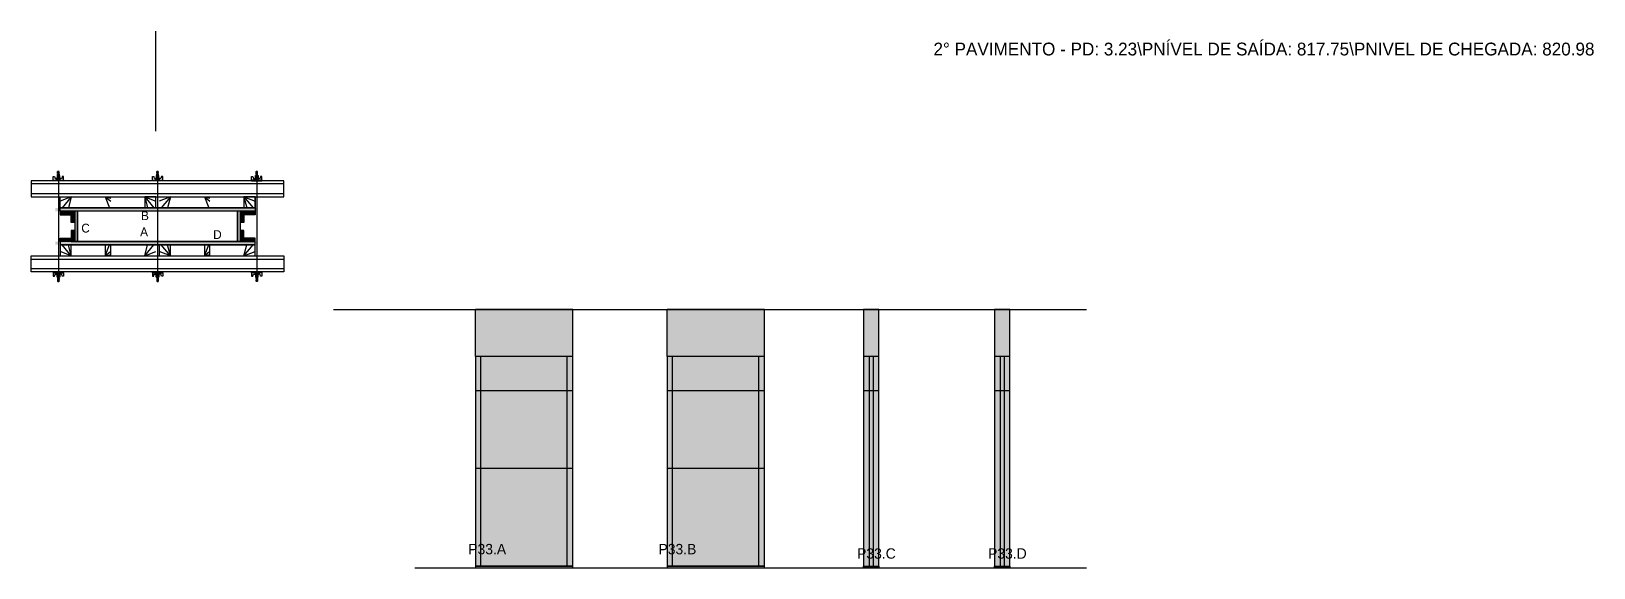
# Model space of a CAD drawing. Header units: metres. Extents: x 3482 to 5436, y 1644 to 2314.
import ezdxf

# ---------------------------------------------------------------- set-up
doc = ezdxf.new("R2010")
doc.units = ezdxf.units.M
for name, color, linetype in [('CHAPA', 7, 'Continuous'), ('COTA', 7, 'Continuous'), ('Hachura', 7, 'Continuous'), ('Madeira', 7, 'Continuous'), ('NOMENCLATURA', 7, 'Continuous'), ('Nível', 7, 'Continuous'), ('Painéis', 7, 'Continuous'), ('Perfil Metálico', 7, 'Continuous'), ('SARR_2.2x7', 7, 'Continuous'), ('SARRAFO', 7, 'Continuous'), ('Texto Seção', 7, 'Continuous'), ('TEXTO_GERAL', 7, 'Continuous')]:
    doc.layers.add(name, color=color, linetype=linetype)

msp = doc.modelspace()

# ---------------------------------------------------------------- hatches: boundary and pattern name
at = {"layer": 'COTA'}
h = msp.add_hatch(color=7, dxfattribs=at)
h.dxf.hatch_style = 1
h.paths.add_polyline_path([(4037.3, 1907.7), (4159.3, 1907.7), (4159.3, 1907.7), (4159.3, 1966.7), (4159.3, 1966.7), (4037.3, 1966.7), (4037.3, 1966.7), (4037.3, 1907.7)])
h = msp.add_hatch(color=7, dxfattribs=at)
h.dxf.hatch_style = 1
h.paths.add_polyline_path([(4277, 1907.7), (4399, 1907.7), (4399, 1907.7), (4399, 1966.7), (4399, 1966.7), (4277, 1966.7), (4277, 1966.7), (4277, 1907.7)])
h = msp.add_hatch(color=7, dxfattribs=at)
h.dxf.hatch_style = 1
h.paths.add_polyline_path([(4522.9, 1907.7), (4541.9, 1907.7), (4541.9, 1907.7), (4541.9, 1966.7), (4541.9, 1966.7), (4522.9, 1966.7), (4522.9, 1966.7), (4522.9, 1907.7)])
h = msp.add_hatch(color=7, dxfattribs=at)
h.dxf.hatch_style = 1
h.paths.add_polyline_path([(4686.7, 1907.7), (4705.7, 1907.7), (4705.7, 1907.7), (4705.7, 1966.7), (4705.7, 1966.7), (4686.7, 1966.7), (4686.7, 1966.7), (4686.7, 1907.7)])
at = {"layer": 'Hachura'}
h = msp.add_hatch(color=7, dxfattribs=at)
h.dxf.hatch_style = 1
h.paths.add_polyline_path([(3511.9, 2089.5), (3511.9, 2093.5), (3511.9, 2093.5), (3763.9, 2093.5), (3763.9, 2093.5), (3763.9, 2089.5), (3763.9, 2089.5), (3511.9, 2089.5), (3511.9, 2089.5)])
h = msp.add_hatch(color=7, dxfattribs=at)
h.dxf.hatch_style = 1
h.paths.add_polyline_path([(3531.9, 2089.5), (3531.9, 2085.1), (3531.9, 2085.1), (3517.9, 2085.1), (3517.9, 2085.1), (3517.9, 2089.5), (3517.9, 2089.5), (3531.9, 2089.5)])
h = msp.add_hatch(color=7, dxfattribs=at)
h.dxf.hatch_style = 1
h.paths.add_polyline_path([(3536.3, 2089.5), (3531.9, 2089.5), (3531.9, 2089.5), (3531.9, 2075.5), (3531.9, 2075.5), (3536.3, 2075.5), (3536.3, 2075.5), (3536.3, 2089.5)])
h = msp.add_hatch(color=7, dxfattribs=at)
h.dxf.hatch_style = 1
h.paths.add_polyline_path([(3539.9, 2089.5), (3536.3, 2089.5), (3536.3, 2089.5), (3536.3, 2051.5), (3536.3, 2051.5), (3539.9, 2051.5), (3539.9, 2051.5), (3539.9, 2089.5)])
h = msp.add_hatch(color=7, dxfattribs=at)
h.dxf.hatch_style = 1
h.paths.add_polyline_path([(3539.9, 2089.5), (3536.3, 2089.5), (3536.3, 2089.5), (3536.3, 2051.5), (3536.3, 2051.5), (3539.9, 2051.5), (3539.9, 2051.5), (3539.9, 2089.5)])
h = msp.add_hatch(color=7, dxfattribs=at)
h.dxf.hatch_style = 1
h.paths.add_polyline_path([(3743.5, 2089.5), (3739.9, 2089.5), (3739.9, 2089.5), (3739.9, 2051.5), (3739.9, 2051.5), (3743.5, 2051.5), (3743.5, 2051.5), (3743.5, 2089.5)])
h = msp.add_hatch(color=7, dxfattribs=at)
h.dxf.hatch_style = 1
h.paths.add_polyline_path([(3743.5, 2089.5), (3739.9, 2089.5), (3739.9, 2089.5), (3739.9, 2051.5), (3739.9, 2051.5), (3743.5, 2051.5), (3743.5, 2051.5), (3743.5, 2089.5)])
h = msp.add_hatch(color=7, dxfattribs=at)
h.dxf.hatch_style = 1
h.paths.add_polyline_path([(3747.9, 2089.5), (3743.5, 2089.5), (3743.5, 2089.5), (3743.5, 2075.5), (3743.5, 2075.5), (3747.9, 2075.5), (3747.9, 2075.5), (3747.9, 2089.5)])
h = msp.add_hatch(color=7, dxfattribs=at)
h.dxf.hatch_style = 1
h.paths.add_polyline_path([(3747.9, 2089.5), (3747.9, 2085.1), (3747.9, 2085.1), (3761.9, 2085.1), (3761.9, 2085.1), (3761.9, 2089.5), (3761.9, 2089.5), (3747.9, 2089.5)])
h = msp.add_hatch(color=7, dxfattribs=at)
h.dxf.hatch_style = 1
h.paths.add_polyline_path([(3531.9, 2051.5), (3531.9, 2055.9), (3531.9, 2055.9), (3517.9, 2055.9), (3517.9, 2055.9), (3517.9, 2051.5), (3517.9, 2051.5), (3531.9, 2051.5)])
h = msp.add_hatch(color=7, dxfattribs=at)
h.dxf.hatch_style = 1
h.paths.add_polyline_path([(3536.3, 2051.5), (3531.9, 2051.5), (3531.9, 2051.5), (3531.9, 2065.5), (3531.9, 2065.5), (3536.3, 2065.5), (3536.3, 2065.5), (3536.3, 2051.5)])
h = msp.add_hatch(color=7, dxfattribs=at)
h.dxf.hatch_style = 1
h.paths.add_polyline_path([(3747.9, 2051.5), (3743.5, 2051.5), (3743.5, 2051.5), (3743.5, 2065.5), (3743.5, 2065.5), (3747.9, 2065.5), (3747.9, 2065.5), (3747.9, 2051.5)])
h = msp.add_hatch(color=7, dxfattribs=at)
h.dxf.hatch_style = 1
h.paths.add_polyline_path([(3747.9, 2051.5), (3747.9, 2055.9), (3747.9, 2055.9), (3761.9, 2055.9), (3761.9, 2055.9), (3761.9, 2051.5), (3761.9, 2051.5), (3747.9, 2051.5)])
h = msp.add_hatch(color=7, dxfattribs=at)
h.dxf.hatch_style = 1
h.paths.add_polyline_path([(3511.9, 2051.5), (3511.9, 2047.5), (3511.9, 2047.5), (3763.9, 2047.5), (3763.9, 2047.5), (3763.9, 2051.5), (3763.9, 2051.5), (3511.9, 2051.5), (3511.9, 2051.5)])
h = msp.add_hatch(color=7, dxfattribs=at)
h.dxf.hatch_style = 1
h.paths.add_polyline_path([(4159.3, 1643.7), (4159.3, 1907.7), (4159.3, 1907.7), (4037.3, 1907.7), (4037.3, 1907.7), (4037.3, 1643.7), (4037.3, 1643.7), (4159.3, 1643.7)])
h = msp.add_hatch(color=7, dxfattribs=at)
h.dxf.hatch_style = 1
h.paths.add_polyline_path([(4399, 1907.7), (4277, 1907.7), (4277, 1907.7), (4277, 1864.7), (4277, 1864.7), (4399, 1864.7), (4399, 1864.7), (4399, 1907.7)])
h = msp.add_hatch(color=7, dxfattribs=at)
h.dxf.hatch_style = 1
h.paths.add_polyline_path([(4541.9, 1643.7), (4541.9, 1907.7), (4541.9, 1907.7), (4522.9, 1907.7), (4522.9, 1907.7), (4522.9, 1643.7), (4522.9, 1643.7), (4541.9, 1643.7)])
h = msp.add_hatch(color=7, dxfattribs=at)
h.dxf.hatch_style = 1
h.paths.add_polyline_path([(4705.7, 1643.7), (4705.7, 1907.7), (4705.7, 1907.7), (4686.7, 1907.7), (4686.7, 1907.7), (4686.7, 1643.7), (4686.7, 1643.7), (4705.7, 1643.7)])
h = msp.add_hatch(color=7, dxfattribs=at)
h.dxf.hatch_style = 1
h.paths.add_polyline_path([(4399, 1643.7), (4399, 1864.7), (4399, 1864.7), (4277, 1864.7), (4277, 1864.7), (4277, 1643.7), (4277, 1643.7), (4399, 1643.7)])

# ---------------------------------------------------------------- linework, layer by layer
at = {"layer": 'CHAPA', "color": 7, "lineweight": 25}
for points in [[(3517.9, 2089.5), (3517.9, 2093.5), (3761.9, 2093.5), (3761.9, 2089.5)], [(3517.9, 2089.5), (3517.9, 2093.5), (3761.9, 2093.5), (3761.9, 2089.5)], [(3539.9, 2089.5), (3536.3, 2089.5), (3536.3, 2051.5), (3539.9, 2051.5)], [(3539.9, 2089.5), (3536.3, 2089.5), (3536.3, 2051.5), (3539.9, 2051.5)], [(3743.5, 2089.5), (3739.9, 2089.5), (3739.9, 2051.5), (3743.5, 2051.5)], [(3743.5, 2089.5), (3739.9, 2089.5), (3739.9, 2051.5), (3743.5, 2051.5)], [(3517.9, 2051.5), (3517.9, 2047.5), (3761.9, 2047.5), (3761.9, 2051.5)], [(3517.9, 2051.5), (3517.9, 2047.5), (3761.9, 2047.5), (3761.9, 2051.5)]]:
    msp.add_lwpolyline(points, close=True, dxfattribs=at)
at = {"layer": 'COTA', "color": 7, "lineweight": 25}
for p, q in [((4159.3, 1966.7), (4037.3, 1966.7)), ((4037.3, 1907.7), (4037.3, 1966.7)), ((4159.3, 1907.7), (4159.3, 1966.7)), ((4399, 1966.7), (4277, 1966.7)), ((4277, 1907.7), (4277, 1966.7)), ((4399, 1907.7), (4399, 1966.7))]:
    msp.add_line(p, q, dxfattribs=at)
for points in [[(4541.9, 1907.7), (4541.9, 1966.7), (4522.9, 1966.7), (4522.9, 1907.7)], [(4705.7, 1907.7), (4705.7, 1966.7), (4686.7, 1966.7), (4686.7, 1907.7)]]:
    msp.add_lwpolyline(points, dxfattribs=at)
at = {"layer": 'Defpoints', "color": 7, "lineweight": 25}
msp.add_line((3637.9, 2189.4), (3637.9, 2314.4), dxfattribs=at)
at = {"layer": 'Hachura', "color": 7, "lineweight": 25}
for p, q in [((3509.4, 2127.5), (3509.4, 2132.7)), ((3509.4, 2132.7), (3511.1, 2132.7)), ((3511.1, 2132.7), (3511.7, 2130.5)), ((3512, 2130.3), (3514, 2130.3)), ((3514, 2131), (3517.8, 2131)), ((3514, 2128.4), (3514, 2131)), ((3517.6, 2134.2), (3514.2, 2134.2)), ((3517.6, 2134.2), (3514.2, 2134.2)), ((3514.2, 2134.2), (3514.2, 2131)), ((3514.8, 2138.6), (3517, 2137.5)), ((3516.9, 2137.3), (3514.8, 2138.4)), ((3514.8, 2137.4), (3517, 2136.4)), ((3516.9, 2136.1), (3514.8, 2137.2)), ((3514.8, 2136.3), (3517, 2135.2)), ((3516.9, 2135), (3514.8, 2136)), ((3516, 2134.2), (3514.8, 2134.9)), ((3514.9, 2139), (3515.2, 2139.3)), ((3514.9, 2138.7), (3514.9, 2139)), ((3514.9, 2139), (3514.9, 2139)), ((3516.8, 2139), (3514.9, 2139)), ((3514.9, 2138.7), (3516.8, 2137.7)), ((3514.9, 2138.7), (3516.8, 2137.7)), ((3514.9, 2137.5), (3514.9, 2138.2)), ((3516.8, 2137.2), (3514.9, 2138.2)), ((3514.9, 2137.5), (3516.8, 2136.6)), ((3514.9, 2136.4), (3514.9, 2137)), ((3516.8, 2136.1), (3514.9, 2137)), ((3514.9, 2136.8), (3514.9, 2137)), ((3514.9, 2136.4), (3516.8, 2135.4)), ((3514.9, 2135.2), (3514.9, 2135.9)), ((3516.8, 2134.9), (3514.9, 2135.9)), ((3514.9, 2135.2), (3516.8, 2134.2)), ((3515.8, 2134.2), (3514.9, 2134.7)), ((3514.9, 2134.2), (3514.9, 2134.7)), ((3515.2, 2139.3), (3516.5, 2139.3)), ((3515.2, 2134.2), (3515.2, 2131)), ((3516.8, 2138.4), (3515.5, 2139)), ((3515.6, 2128.4), (3515.6, 2130.4)), ((3516.9, 2138.5), (3515.8, 2139)), ((3515.9, 2138.3), (3515.9, 2006.5)), ((3516.1, 2130.4), (3516.1, 2128.4)), ((3516.3, 2139), (3517, 2138.7)), ((3516.8, 2139), (3516.5, 2139.3)), ((3516.5, 2139), (3516.8, 2138.9)), ((3516.8, 2138.9), (3516.8, 2139)), ((3516.8, 2138.4), (3516.8, 2137.7)), ((3516.8, 2136.6), (3516.8, 2137.2)), ((3516.8, 2135.8), (3516.8, 2136.1)), ((3516.8, 2135.8), (3516.8, 2135.4)), ((3516.8, 2134.9), (3516.8, 2134.2)), ((3516.8, 2134.2), (3516.8, 2131)), ((3517.6, 2131), (3517.6, 2134.2)), ((3517.8, 2131), (3517.6, 2131)), ((3517.8, 2131), (3517.6, 2131)), ((3517.8, 2131), (3517.8, 2128.4)), ((3519.8, 2130.3), (3517.8, 2130.3)), ((3520.7, 2132.7), (3520.1, 2130.5)), ((3522.3, 2132.7), (3520.7, 2132.7)), ((3522.3, 2128.4), (3522.3, 2132.7)), ((3633.4, 2132.7), (3635.1, 2132.7)), ((3633.5, 2127.5), (3633.5, 2132.7)), ((3635.1, 2132.7), (3635.7, 2130.5)), ((3636, 2130.2), (3638, 2130.2)), ((3638, 2131), (3641.8, 2131)), ((3638, 2128.4), (3638, 2131)), ((3641.6, 2134.2), (3638.2, 2134.2)), ((3641.6, 2134.2), (3638.2, 2134.2)), ((3638.2, 2134.2), (3638.2, 2131)), ((3638.8, 2138.6), (3641, 2137.5)), ((3640.9, 2137.3), (3638.8, 2138.3)), ((3638.8, 2137.4), (3641, 2136.3)), ((3640.9, 2136.1), (3638.8, 2137.2)), ((3638.8, 2136.3), (3641, 2135.2)), ((3640.9, 2135), (3638.8, 2136)), ((3640, 2134.2), (3638.8, 2134.9)), ((3638.9, 2139), (3639.2, 2139.3)), ((3638.9, 2138.7), (3638.9, 2139)), ((3638.9, 2139), (3638.9, 2139)), ((3640.8, 2139), (3638.9, 2139)), ((3638.9, 2138.7), (3640.8, 2137.7)), ((3638.9, 2138.7), (3640.8, 2137.7)), ((3638.9, 2137.5), (3638.9, 2138.2)), ((3640.8, 2137.2), (3638.9, 2138.2)), ((3638.9, 2137.5), (3640.8, 2136.5)), ((3638.9, 2136.4), (3638.9, 2137)), ((3640.8, 2136), (3638.9, 2137)), ((3638.9, 2136.8), (3638.9, 2137)), ((3638.9, 2136.4), (3640.8, 2135.4)), ((3638.9, 2135.2), (3638.9, 2135.8)), ((3640.8, 2134.9), (3638.9, 2135.8)), ((3638.9, 2135.2), (3640.8, 2134.2)), ((3639.8, 2134.2), (3638.9, 2134.7)), ((3638.9, 2134.2), (3638.9, 2134.7)), ((3639.2, 2139.3), (3640.5, 2139.3)), ((3639.3, 2134.2), (3639.3, 2131)), ((3640.8, 2138.4), (3639.5, 2139)), ((3639.6, 2128.4), (3639.6, 2130.4)), ((3640.9, 2138.4), (3639.8, 2139)), ((3639.9, 2138.3), (3639.9, 2006.5)), ((3640.1, 2130.4), (3640.1, 2128.4)), ((3640.3, 2139), (3641, 2138.7)), ((3640.8, 2139), (3640.5, 2139.3)), ((3640.5, 2139), (3640.8, 2138.9)), ((3640.8, 2138.9), (3640.8, 2139)), ((3640.8, 2138.4), (3640.8, 2137.7)), ((3640.8, 2136.5), (3640.8, 2137.2)), ((3640.8, 2135.8), (3640.8, 2136)), ((3640.8, 2135.8), (3640.8, 2135.4)), ((3640.8, 2134.9), (3640.8, 2134.2)), ((3640.8, 2134.2), (3640.8, 2131)), ((3641.6, 2131), (3641.6, 2134.2)), ((3641.8, 2131), (3641.6, 2131)), ((3641.8, 2131), (3641.6, 2131)), ((3641.8, 2131), (3641.8, 2128.4)), ((3643.8, 2130.2), (3641.8, 2130.2)), ((3644.7, 2132.7), (3644.1, 2130.5)), ((3646.3, 2132.7), (3644.7, 2132.7)), ((3646.3, 2128.4), (3646.3, 2132.7)), ((3757.4, 2128.4), (3757.4, 2132.7)), ((3757.4, 2132.7), (3759.1, 2132.7)), ((3759.1, 2132.7), (3759.7, 2130.5)), ((3760, 2130.3), (3762, 2130.3)), ((3765.8, 2131), (3762, 2131)), ((3762, 2131), (3762, 2128.4)), ((3762, 2131), (3762.2, 2131)), ((3762, 2131), (3762.2, 2131)), ((3762.2, 2134.2), (3765.6, 2134.2)), ((3762.2, 2134.2), (3765.6, 2134.2)), ((3762.2, 2131), (3762.2, 2134.2)), ((3763.5, 2139), (3762.8, 2138.7)), ((3765, 2138.6), (3762.8, 2137.5)), ((3765, 2137.4), (3762.8, 2136.4)), ((3765, 2136.3), (3762.8, 2135.2)), ((3762.9, 2138.5), (3764, 2139)), ((3762.9, 2137.3), (3765, 2138.4)), ((3762.9, 2136.1), (3765, 2137.2)), ((3762.9, 2135), (3765, 2136)), ((3763, 2139), (3763.3, 2139.3)), ((3763.3, 2139), (3763, 2138.9)), ((3763, 2138.9), (3763, 2139)), ((3763, 2138.4), (3764.3, 2139)), ((3763, 2139), (3764.9, 2139)), ((3764.9, 2138.7), (3763, 2137.7)), ((3764.9, 2138.7), (3763, 2137.7)), ((3763, 2138.4), (3763, 2137.7)), ((3763, 2137.2), (3764.9, 2138.2)), ((3764.9, 2137.5), (3763, 2136.6)), ((3763, 2136.6), (3763, 2137.2)), ((3763, 2136.1), (3764.9, 2137)), ((3764.9, 2136.4), (3763, 2135.4)), ((3763, 2135.8), (3763, 2136.1)), ((3763, 2134.9), (3764.9, 2135.9)), ((3763, 2135.8), (3763, 2135.4)), ((3764.9, 2135.2), (3763, 2134.2)), ((3763, 2134.9), (3763, 2134.2)), ((3763, 2134.2), (3763, 2131)), ((3764.6, 2139.3), (3763.3, 2139.3)), ((3763.7, 2130.4), (3763.7, 2128.4)), ((3763.8, 2134.2), (3765, 2134.9)), ((3763.9, 2138.3), (3763.9, 2006.5)), ((3764, 2134.2), (3764.9, 2134.7)), ((3764.2, 2128.4), (3764.2, 2130.4)), ((3764.5, 2134.2), (3764.5, 2131)), ((3764.9, 2139), (3764.6, 2139.3)), ((3764.9, 2138.7), (3764.9, 2139)), ((3764.9, 2139), (3764.9, 2139)), ((3764.9, 2137.5), (3764.9, 2138.2)), ((3764.9, 2136.4), (3764.9, 2137)), ((3764.9, 2136.8), (3764.9, 2137)), ((3764.9, 2135.2), (3764.9, 2135.9)), ((3764.9, 2134.2), (3764.9, 2134.7)), ((3765.6, 2134.2), (3765.6, 2131)), ((3765.8, 2128.4), (3765.8, 2131)), ((3767.8, 2130.3), (3765.8, 2130.3)), ((3768.7, 2132.7), (3768.1, 2130.5)), ((3770.3, 2132.7), (3768.7, 2132.7)), ((3770.3, 2127.5), (3770.3, 2132.7)), ((3509.4, 2128.4), (3522.3, 2128.4)), ((3509.4, 2128.4), (3514.6, 2128.4)), ((3522.3, 2127.5), (3509.4, 2127.5)), ((3509.6, 2128.5), (3509.6, 2127.5)), ((3509.8, 2128.5), (3509.8, 2127.5)), ((3510.1, 2128.5), (3510.1, 2127.5)), ((3510.6, 2128.5), (3510.6, 2127.5)), ((3511.4, 2128.5), (3511.4, 2127.5)), ((3512.9, 2128.5), (3512.9, 2127.5)), ((3521.4, 2127.5), (3513.6, 2127.5)), ((3515.9, 2128.4), (3514, 2128.4)), ((3514.6, 2128.4), (3515.2, 2128.4)), ((3514.9, 2128.1), (3514.9, 2128.3)), ((3514.9, 2127.7), (3514.9, 2128.1)), ((3515.9, 2128.4), (3515.9, 2127.5)), ((3516.9, 2128.3), (3516.9, 2127.9)), ((3518.9, 2128.5), (3518.9, 2127.5)), ((3520.4, 2128.5), (3520.4, 2127.5)), ((3521.2, 2128.5), (3521.2, 2127.5)), ((3521.7, 2128.5), (3521.7, 2127.5)), ((3522, 2128.5), (3522, 2127.5)), ((3522.2, 2128.5), (3522.2, 2127.5)), ((3522.3, 2128.4), (3522.3, 2127.5)), ((3633.4, 2128.4), (3646.3, 2128.4)), ((3633.4, 2128.4), (3638.6, 2128.4)), ((3646.3, 2127.5), (3633.5, 2127.5)), ((3633.6, 2128.4), (3633.6, 2127.5)), ((3633.8, 2128.4), (3633.8, 2127.5)), ((3634.1, 2128.4), (3634.1, 2127.5)), ((3634.6, 2128.4), (3634.6, 2127.5)), ((3635.4, 2128.4), (3635.4, 2127.5)), ((3636.9, 2128.4), (3636.9, 2127.5)), ((3645.4, 2127.5), (3637.6, 2127.5)), ((3639.9, 2128.4), (3638, 2128.4)), ((3638.6, 2128.4), (3639.3, 2128.4)), ((3638.9, 2128.1), (3638.9, 2128.3)), ((3638.9, 2127.7), (3638.9, 2128.1)), ((3639.9, 2128.4), (3639.9, 2127.5)), ((3640.9, 2128.3), (3640.9, 2127.9)), ((3642.9, 2128.4), (3642.9, 2127.5)), ((3644.4, 2128.4), (3644.4, 2127.5)), ((3645.2, 2128.4), (3645.2, 2127.5)), ((3645.7, 2128.4), (3645.7, 2127.5)), ((3646, 2128.4), (3646, 2127.5)), ((3646.2, 2128.4), (3646.2, 2127.5)), ((3646.3, 2128.4), (3646.3, 2127.5)), ((3770.3, 2128.4), (3757.4, 2128.4)), ((3757.4, 2128.4), (3757.4, 2127.5)), ((3757.4, 2127.5), (3770.3, 2127.5)), ((3757.6, 2128.5), (3757.6, 2127.5)), ((3757.8, 2128.5), (3757.8, 2127.5)), ((3758.1, 2128.5), (3758.1, 2127.5)), ((3758.4, 2127.5), (3766.2, 2127.5)), ((3758.6, 2128.5), (3758.6, 2127.5)), ((3759.4, 2128.5), (3759.4, 2127.5)), ((3760.9, 2128.5), (3760.9, 2127.5)), ((3762.9, 2128.3), (3762.9, 2127.9)), ((3763.9, 2128.4), (3765.8, 2128.4)), ((3763.9, 2128.4), (3763.9, 2127.5)), ((3765.2, 2128.4), (3764.5, 2128.4)), ((3764.9, 2128.1), (3764.9, 2128.3)), ((3764.9, 2127.7), (3764.9, 2128.1)), ((3770.3, 2128.4), (3765.2, 2128.4)), ((3766.9, 2128.5), (3766.9, 2127.5)), ((3768.4, 2128.5), (3768.4, 2127.5)), ((3769.2, 2128.5), (3769.2, 2127.5)), ((3769.7, 2128.5), (3769.7, 2127.5)), ((3770, 2128.5), (3770, 2127.5)), ((3770.2, 2128.5), (3770.2, 2127.5)), ((3522.3, 2013.5), (3509.4, 2013.5)), ((3509.4, 2013.5), (3509.4, 2008.4)), ((3509.6, 2012.6), (3509.6, 2013.5)), ((3509.8, 2012.6), (3509.8, 2013.5)), ((3510.1, 2012.6), (3510.1, 2013.5)), ((3510.6, 2012.6), (3510.6, 2013.5)), ((3511.4, 2012.6), (3511.4, 2013.5)), ((3512.9, 2012.6), (3512.9, 2013.5)), ((3521.4, 2013.5), (3513.6, 2013.5)), ((3514.9, 2013.4), (3514.9, 2013)), ((3514.9, 2013), (3514.9, 2012.7)), ((3515.9, 2012.6), (3515.9, 2013.5)), ((3516.9, 2012.8), (3516.9, 2013.2)), ((3518.9, 2012.6), (3518.9, 2013.5)), ((3520.4, 2012.6), (3520.4, 2013.5)), ((3521.2, 2012.6), (3521.2, 2013.5)), ((3521.7, 2012.6), (3521.7, 2013.5)), ((3522, 2012.6), (3522, 2013.5)), ((3522.2, 2012.6), (3522.2, 2013.5)), ((3522.3, 2012.6), (3522.3, 2013.5)), ((3646.3, 2013.5), (3633.5, 2013.5)), ((3633.5, 2013.5), (3633.5, 2008.4)), ((3633.6, 2012.6), (3633.6, 2013.5)), ((3633.8, 2012.6), (3633.8, 2013.5)), ((3634.1, 2012.6), (3634.1, 2013.5)), ((3634.6, 2012.6), (3634.6, 2013.5)), ((3635.4, 2012.6), (3635.4, 2013.5)), ((3636.9, 2012.6), (3636.9, 2013.5)), ((3645.4, 2013.5), (3637.6, 2013.5)), ((3638.9, 2013.4), (3638.9, 2012.9)), ((3638.9, 2012.9), (3638.9, 2012.7)), ((3639.9, 2012.6), (3639.9, 2013.5)), ((3640.9, 2012.7), (3640.9, 2013.2)), ((3642.9, 2012.6), (3642.9, 2013.5)), ((3644.4, 2012.6), (3644.4, 2013.5)), ((3645.2, 2012.6), (3645.2, 2013.5)), ((3645.7, 2012.6), (3645.7, 2013.5)), ((3646, 2012.6), (3646, 2013.5)), ((3646.2, 2012.6), (3646.2, 2013.5)), ((3646.3, 2012.6), (3646.3, 2013.5)), ((3757.4, 2013.5), (3770.3, 2013.5)), ((3757.4, 2012.6), (3757.4, 2013.5)), ((3757.6, 2012.6), (3757.6, 2013.5)), ((3757.8, 2012.6), (3757.8, 2013.5)), ((3758.1, 2012.6), (3758.1, 2013.5)), ((3758.4, 2013.5), (3766.2, 2013.5)), ((3758.6, 2012.6), (3758.6, 2013.5)), ((3759.4, 2012.6), (3759.4, 2013.5)), ((3760.9, 2012.6), (3760.9, 2013.5)), ((3762.9, 2012.8), (3762.9, 2013.2)), ((3763.9, 2012.6), (3763.9, 2013.5)), ((3764.9, 2013.4), (3764.9, 2013)), ((3764.9, 2013), (3764.9, 2012.7)), ((3766.9, 2012.6), (3766.9, 2013.5)), ((3768.4, 2012.6), (3768.4, 2013.5)), ((3769.2, 2012.6), (3769.2, 2013.5)), ((3769.7, 2012.6), (3769.7, 2013.5)), ((3770, 2012.6), (3770, 2013.5)), ((3770.2, 2012.6), (3770.2, 2013.5)), ((3770.3, 2013.5), (3770.3, 2008.4)), ((3509.4, 2012.6), (3522.3, 2012.6)), ((3509.4, 2012.6), (3514.6, 2012.6)), ((3509.4, 2008.4), (3511.1, 2008.4)), ((3511.1, 2008.4), (3511.7, 2010.6)), ((3512, 2010.8), (3514, 2010.8)), ((3515.9, 2012.6), (3514, 2012.6)), ((3514, 2012.6), (3514, 2010.1)), ((3514, 2010.1), (3517.8, 2010.1)), ((3514.2, 2006.8), (3514.2, 2010.1)), ((3517.6, 2006.9), (3514.2, 2006.9)), ((3517.6, 2006.8), (3514.2, 2006.8)), ((3514.6, 2012.6), (3515.2, 2012.6)), ((3516, 2006.8), (3514.8, 2006.2)), ((3516.9, 2006.1), (3514.8, 2005)), ((3514.8, 2004.8), (3517, 2005.9)), ((3516.9, 2004.9), (3514.8, 2003.9)), ((3514.8, 2003.6), (3517, 2004.7)), ((3516.9, 2003.8), (3514.8, 2002.7)), ((3514.8, 2002.5), (3517, 2003.6)), ((3514.9, 2005.9), (3516.8, 2006.8)), ((3515.8, 2006.8), (3514.9, 2006.4)), ((3514.9, 2006.8), (3514.9, 2006.4)), ((3516.8, 2006.2), (3514.9, 2005.2)), ((3514.9, 2005.9), (3514.9, 2005.2)), ((3514.9, 2004.7), (3516.8, 2005.7)), ((3516.8, 2005), (3514.9, 2004.1)), ((3514.9, 2004.7), (3514.9, 2004.1)), ((3514.9, 2003.5), (3516.8, 2004.5)), ((3514.9, 2004.3), (3514.9, 2004.1)), ((3516.8, 2003.9), (3514.9, 2002.9)), ((3514.9, 2003.5), (3514.9, 2002.9)), ((3514.9, 2002.4), (3516.8, 2003.4)), ((3514.9, 2002.4), (3516.8, 2003.4)), ((3514.9, 2002.4), (3514.9, 2002.1)), ((3514.9, 2002.1), (3514.9, 2002.1)), ((3514.9, 2002.1), (3515.2, 2001.7)), ((3516.8, 2002.1), (3514.9, 2002.1)), ((3515.2, 2006.8), (3515.2, 2010.1)), ((3515.2, 2001.7), (3516.5, 2001.7)), ((3516.8, 2002.7), (3515.5, 2002.1)), ((3515.6, 2012.6), (3515.6, 2010.6)), ((3516.9, 2002.6), (3515.8, 2002.1)), ((3516.1, 2010.6), (3516.1, 2012.6)), ((3516.3, 2002.1), (3517, 2002.4)), ((3516.5, 2002.1), (3516.8, 2002.2)), ((3516.8, 2002.1), (3516.5, 2001.7)), ((3516.8, 2006.8), (3516.8, 2010.1)), ((3516.8, 2006.2), (3516.8, 2006.8)), ((3516.8, 2005.2), (3516.8, 2005.7)), ((3516.8, 2005.2), (3516.8, 2005)), ((3516.8, 2004.5), (3516.8, 2003.9)), ((3516.8, 2002.7), (3516.8, 2003.4)), ((3516.8, 2002.2), (3516.8, 2002.1)), ((3517.6, 2010.1), (3517.6, 2006.8)), ((3517.8, 2010.1), (3517.6, 2010.1)), ((3517.8, 2010.1), (3517.6, 2010.1)), ((3517.8, 2010.1), (3517.8, 2012.6)), ((3519.8, 2010.8), (3517.8, 2010.8)), ((3520.7, 2008.4), (3520.1, 2010.6)), ((3522.3, 2008.4), (3520.7, 2008.4)), ((3522.3, 2012.6), (3522.3, 2008.4)), ((3633.4, 2012.6), (3646.3, 2012.6)), ((3633.4, 2012.6), (3638.6, 2012.6)), ((3633.4, 2008.4), (3635.1, 2008.4)), ((3635.1, 2008.4), (3635.7, 2010.6)), ((3636, 2010.8), (3638, 2010.8)), ((3639.9, 2012.6), (3638, 2012.6)), ((3638, 2012.6), (3638, 2010)), ((3638, 2010), (3641.8, 2010)), ((3638.2, 2006.8), (3638.2, 2010)), ((3641.6, 2006.9), (3638.2, 2006.9)), ((3641.6, 2006.8), (3638.2, 2006.8)), ((3638.6, 2012.6), (3639.3, 2012.6)), ((3640, 2006.8), (3638.8, 2006.2)), ((3640.9, 2006.1), (3638.8, 2005)), ((3638.8, 2004.8), (3641, 2005.9)), ((3640.9, 2004.9), (3638.8, 2003.9)), ((3638.8, 2003.6), (3641, 2004.7)), ((3640.9, 2003.8), (3638.8, 2002.7)), ((3638.8, 2002.5), (3641, 2003.5)), ((3638.9, 2005.8), (3640.8, 2006.8)), ((3639.8, 2006.8), (3638.9, 2006.4)), ((3638.9, 2006.8), (3638.9, 2006.4)), ((3640.8, 2006.2), (3638.9, 2005.2)), ((3638.9, 2005.8), (3638.9, 2005.2)), ((3638.9, 2004.7), (3640.8, 2005.7)), ((3640.8, 2005), (3638.9, 2004)), ((3638.9, 2004.7), (3638.9, 2004)), ((3638.9, 2003.5), (3640.8, 2004.5)), ((3638.9, 2004.3), (3638.9, 2004)), ((3640.8, 2003.8), (3638.9, 2002.9)), ((3638.9, 2003.5), (3638.9, 2002.9)), ((3638.9, 2002.4), (3640.8, 2003.3)), ((3638.9, 2002.4), (3640.8, 2003.3)), ((3638.9, 2002.4), (3638.9, 2002)), ((3638.9, 2002), (3638.9, 2002)), ((3638.9, 2002), (3639.2, 2001.7)), ((3640.8, 2002), (3638.9, 2002)), ((3639.2, 2001.7), (3640.5, 2001.7)), ((3639.3, 2006.8), (3639.3, 2010)), ((3640.8, 2002.7), (3639.5, 2002)), ((3639.6, 2012.6), (3639.6, 2010.6)), ((3640.9, 2002.6), (3639.8, 2002)), ((3640.1, 2010.6), (3640.1, 2012.6)), ((3640.3, 2002), (3641, 2002.4)), ((3640.5, 2002), (3640.8, 2002.2)), ((3640.8, 2002), (3640.5, 2001.7)), ((3640.8, 2006.8), (3640.8, 2010)), ((3640.8, 2006.2), (3640.8, 2006.8)), ((3640.8, 2005.2), (3640.8, 2005.7)), ((3640.8, 2005.2), (3640.8, 2005)), ((3640.8, 2004.5), (3640.8, 2003.8)), ((3640.8, 2002.7), (3640.8, 2003.3)), ((3640.8, 2002.2), (3640.8, 2002)), ((3641.6, 2010), (3641.6, 2006.8)), ((3641.8, 2010), (3641.6, 2010)), ((3641.8, 2010), (3641.6, 2010)), ((3641.8, 2010), (3641.8, 2012.6)), ((3643.8, 2010.8), (3641.8, 2010.8)), ((3644.7, 2008.4), (3644.1, 2010.6)), ((3646.3, 2008.4), (3644.7, 2008.4)), ((3646.3, 2012.6), (3646.3, 2008.4)), ((3770.3, 2012.6), (3757.4, 2012.6)), ((3757.4, 2012.6), (3757.4, 2008.4)), ((3757.4, 2008.4), (3759.1, 2008.4)), ((3759.1, 2008.4), (3759.7, 2010.6)), ((3760, 2010.8), (3762, 2010.8)), ((3762, 2010.1), (3762, 2012.6)), ((3765.8, 2010.1), (3762, 2010.1)), ((3762, 2010.1), (3762.2, 2010.1)), ((3762, 2010.1), (3762.2, 2010.1)), ((3762.2, 2010.1), (3762.2, 2006.8)), ((3762.2, 2006.9), (3765.6, 2006.9)), ((3762.2, 2006.8), (3765.6, 2006.8)), ((3765, 2004.8), (3762.8, 2005.9)), ((3765, 2003.6), (3762.8, 2004.7)), ((3765, 2002.5), (3762.8, 2003.6)), ((3763.5, 2002.1), (3762.8, 2002.4)), ((3762.9, 2006.1), (3765, 2005)), ((3762.9, 2004.9), (3765, 2003.9)), ((3762.9, 2003.8), (3765, 2002.7)), ((3762.9, 2002.6), (3764, 2002.1)), ((3763, 2006.8), (3763, 2010.1)), ((3763, 2006.2), (3763, 2006.8)), ((3764.9, 2005.9), (3763, 2006.8)), ((3763, 2006.2), (3764.9, 2005.2)), ((3763, 2005.2), (3763, 2005.7)), ((3764.9, 2004.7), (3763, 2005.7)), ((3763, 2005.2), (3763, 2005)), ((3763, 2005), (3764.9, 2004.1)), ((3763, 2004.5), (3763, 2003.9)), ((3764.9, 2003.5), (3763, 2004.5)), ((3763, 2003.9), (3764.9, 2002.9)), ((3764.9, 2002.4), (3763, 2003.4)), ((3763, 2002.7), (3763, 2003.4)), ((3764.9, 2002.4), (3763, 2003.4)), ((3763, 2002.7), (3764.3, 2002.1)), ((3763.3, 2002.1), (3763, 2002.2)), ((3763, 2002.2), (3763, 2002.1)), ((3763, 2002.1), (3763.3, 2001.7)), ((3763, 2002.1), (3764.9, 2002.1)), ((3764.6, 2001.7), (3763.3, 2001.7)), ((3763.7, 2010.6), (3763.7, 2012.6)), ((3763.8, 2006.8), (3765, 2006.2)), ((3763.9, 2012.6), (3765.8, 2012.6)), ((3764, 2006.8), (3764.9, 2006.4)), ((3764.2, 2012.6), (3764.2, 2010.6)), ((3765.2, 2012.6), (3764.5, 2012.6)), ((3764.5, 2006.8), (3764.5, 2010.1)), ((3764.9, 2002.1), (3764.6, 2001.7)), ((3764.9, 2006.8), (3764.9, 2006.4)), ((3764.9, 2005.9), (3764.9, 2005.2)), ((3764.9, 2004.7), (3764.9, 2004.1)), ((3764.9, 2004.3), (3764.9, 2004.1)), ((3764.9, 2003.5), (3764.9, 2002.9)), ((3764.9, 2002.4), (3764.9, 2002.1)), ((3764.9, 2002.1), (3764.9, 2002.1)), ((3770.3, 2012.6), (3765.2, 2012.6)), ((3765.6, 2006.8), (3765.6, 2010.1)), ((3765.8, 2012.6), (3765.8, 2010.1)), ((3767.8, 2010.8), (3765.8, 2010.8)), ((3768.7, 2008.4), (3768.1, 2010.6)), ((3770.3, 2008.4), (3768.7, 2008.4))]:
    msp.add_line(p, q, dxfattribs=at)
at = {"layer": 'Madeira', "color": 7, "lineweight": 25}
for p, q in [((3531.9, 2107.6), (3517.9, 2102.1)), ((3531.9, 2107.6), (3520.4, 2093.5)), ((3531.9, 2107.6), (3528.4, 2093.6)), ((3574.4, 2107.5), (3581.4, 2101.8)), ((3574.4, 2107.5), (3581.4, 2105.8)), ((3574.4, 2107.5), (3579.8, 2093.5)), ((3623.9, 2107.6), (3635.4, 2093.5)), ((3623.9, 2107.6), (3627.4, 2093.6)), ((3623.9, 2107.6), (3637.9, 2102.1)), ((3655.9, 2107.6), (3641.9, 2102.1)), ((3655.9, 2107.6), (3644.4, 2093.6)), ((3655.9, 2107.6), (3652.4, 2093.6)), ((3698.4, 2107.6), (3705.4, 2101.8)), ((3698.4, 2107.6), (3705.4, 2105.8)), ((3698.4, 2107.6), (3703.8, 2093.6)), ((3747.9, 2107.6), (3759.4, 2093.6)), ((3747.9, 2107.6), (3751.4, 2093.6)), ((3747.9, 2107.6), (3761.9, 2102.1)), ((3531.9, 2033.5), (3517.9, 2039)), ((3531.9, 2033.5), (3520.4, 2047.5)), ((3531.9, 2033.5), (3528.4, 2047.5)), ((3574.4, 2033.5), (3579.8, 2047.5)), ((3574.4, 2033.5), (3581.4, 2039.3)), ((3574.4, 2033.5), (3581.4, 2035.3)), ((3623.9, 2033.5), (3635.4, 2047.5)), ((3623.9, 2033.5), (3627.4, 2047.5)), ((3623.9, 2033.5), (3637.9, 2039)), ((3655.9, 2033.5), (3641.9, 2039)), ((3655.9, 2033.5), (3644.4, 2047.5)), ((3655.9, 2033.5), (3652.4, 2047.5)), ((3698.4, 2033.5), (3703.8, 2047.5)), ((3698.4, 2033.5), (3705.4, 2039.3)), ((3698.4, 2033.5), (3705.4, 2035.3)), ((3747.9, 2033.5), (3759.4, 2047.5)), ((3747.9, 2033.5), (3751.4, 2047.5)), ((3747.9, 2033.5), (3761.9, 2039))]:
    msp.add_line(p, q, dxfattribs=at)
for points in [[(3761.9, 2107.6), (3761.9, 2093.6), (3517.9, 2093.6), (3517.9, 2107.6)], [(3761.9, 2107.6), (3761.9, 2093.6), (3517.9, 2093.6), (3517.9, 2107.6)], [(3623.9, 2107.6), (3623.9, 2093.6), (3637.9, 2093.5), (3637.9, 2107.5)], [(3747.9, 2107.6), (3747.9, 2093.6), (3761.9, 2093.6), (3761.9, 2107.6)], [(3761.9, 2033.5), (3761.9, 2047.5), (3517.9, 2047.5), (3517.9, 2033.5)], [(3531.9, 2033.5), (3531.9, 2047.5), (3517.9, 2047.5), (3517.9, 2033.5)], [(3574.4, 2033.5), (3581.4, 2033.5), (3581.4, 2047.5), (3574.4, 2047.5)], [(3655.9, 2033.5), (3655.9, 2047.5), (3641.9, 2047.5), (3641.9, 2033.5)], [(3698.4, 2033.5), (3705.4, 2033.5), (3705.4, 2047.5), (3698.4, 2047.5)]]:
    msp.add_lwpolyline(points, close=True, dxfattribs=at)
at = {"layer": 'Nível', "color": 7, "lineweight": 25}
for p, q in [((3859.7, 1966.7), (4801.7, 1966.7)), ((3961.8, 1643.7), (4801.7, 1643.7))]:
    msp.add_line(p, q, dxfattribs=at)
at = {"layer": 'Painéis', "color": 7, "lineweight": 25}
for p, q in [((4037.3, 1907.7), (4037.3, 1643.7)), ((4159.3, 1907.7), (4037.3, 1907.7)), ((4159.3, 1643.7), (4159.3, 1907.7)), ((4277, 1907.7), (4277, 1643.7)), ((4399, 1907.7), (4277, 1907.7)), ((4399, 1643.7), (4399, 1907.7)), ((4522.9, 1907.7), (4522.9, 1645.7)), ((4541.9, 1907.7), (4522.9, 1907.7)), ((4541.9, 1645.7), (4541.9, 1907.7)), ((4686.7, 1907.7), (4686.7, 1645.7)), ((4705.7, 1907.7), (4686.7, 1907.7)), ((4705.7, 1645.7), (4705.7, 1907.7)), ((4159.3, 1864.7), (4037.3, 1864.7)), ((4399, 1864.7), (4277, 1864.7)), ((4541.9, 1864.7), (4522.9, 1864.7)), ((4705.7, 1864.7), (4686.7, 1864.7)), ((4159.3, 1767.7), (4037.3, 1767.7)), ((4399, 1767.7), (4277, 1767.7)), ((4037.3, 1645.7), (4159.3, 1645.7)), ((4277, 1645.7), (4399, 1645.7)), ((4522.9, 1645.7), (4541.9, 1645.7)), ((4686.7, 1645.7), (4705.7, 1645.7))]:
    msp.add_line(p, q, dxfattribs=at)
for points in [[(3739.9, 2051.5), (3739.9, 2089.5), (3539.9, 2089.5), (3539.9, 2051.5)], [(4159.3, 1645.7), (4037.3, 1645.7), (4037.3, 1643.7), (4159.3, 1643.7)], [(4399, 1645.7), (4277, 1645.7), (4277, 1643.7), (4399, 1643.7)], [(4522.9, 1645.7), (4541.9, 1645.7), (4541.9, 1643.7), (4522.9, 1643.7)], [(4686.7, 1645.7), (4705.7, 1645.7), (4705.7, 1643.7), (4686.7, 1643.7)]]:
    msp.add_lwpolyline(points, close=True, dxfattribs=at)
at = {"layer": 'Perfil Metálico', "color": 7, "lineweight": 25}
for points in [[(3481.9, 2127.5), (3481.9, 2107.5), (3797.9, 2107.5), (3797.9, 2127.5)], [(3797.9, 2111.5), (3797.9, 2123.5), (3481.9, 2123.5), (3481.9, 2111.5)], [(3481.9, 2013.5), (3481.9, 2033.5), (3797.9, 2033.5), (3797.9, 2013.5)], [(3797.9, 2029.5), (3797.9, 2017.5), (3481.9, 2017.5), (3481.9, 2029.5)]]:
    msp.add_lwpolyline(points, close=True, dxfattribs=at)
at = {"layer": 'SARR_2.2x7', "color": 7, "lineweight": 25}
for p, q in [((4044.3, 1864.7), (4044.3, 1907.7)), ((4152.3, 1864.7), (4152.3, 1907.7)), ((4284, 1864.7), (4284, 1907.7)), ((4392, 1864.7), (4392, 1907.7)), ((4529.9, 1907.7), (4529.9, 1864.7)), ((4534.9, 1907.7), (4534.9, 1864.7)), ((4693.7, 1907.7), (4693.7, 1864.7)), ((4698.7, 1907.7), (4698.7, 1864.7)), ((4044.3, 1767.7), (4044.3, 1864.7)), ((4152.3, 1767.7), (4152.3, 1864.7)), ((4284, 1767.7), (4284, 1864.7)), ((4392, 1767.7), (4392, 1864.7)), ((4529.9, 1864.7), (4529.9, 1645.7)), ((4534.9, 1864.7), (4534.9, 1645.7)), ((4693.7, 1864.7), (4693.7, 1645.7)), ((4698.7, 1864.7), (4698.7, 1645.7)), ((4044.3, 1645.7), (4044.3, 1767.7)), ((4152.3, 1645.7), (4152.3, 1767.7)), ((4284, 1645.7), (4284, 1767.7)), ((4392, 1645.7), (4392, 1767.7)), ((4044.3, 1645.7), (4044.3, 1645.7)), ((4152.3, 1645.7), (4152.3, 1645.7)), ((4284, 1645.7), (4284, 1645.7)), ((4392, 1645.7), (4392, 1645.7))]:
    msp.add_line(p, q, dxfattribs=at)
at = {"layer": 'SARRAFO', "color": 7, "lineweight": 25}
for points in [[(3517.9, 2085.1), (3531.9, 2085.1), (3531.9, 2089.5), (3517.9, 2089.5)], [(3531.9, 2075.5), (3531.9, 2089.5), (3536.3, 2089.5), (3536.3, 2075.5)], [(3743.5, 2075.5), (3743.5, 2089.5), (3747.9, 2089.5), (3747.9, 2075.5)], [(3761.9, 2085.1), (3747.9, 2085.1), (3747.9, 2089.5), (3761.9, 2089.5)], [(3517.9, 2055.9), (3531.9, 2055.9), (3531.9, 2051.5), (3517.9, 2051.5)], [(3531.9, 2065.5), (3531.9, 2051.5), (3536.3, 2051.5), (3536.3, 2065.5)], [(3743.5, 2065.5), (3743.5, 2051.5), (3747.9, 2051.5), (3747.9, 2065.5)], [(3761.9, 2055.9), (3747.9, 2055.9), (3747.9, 2051.5), (3761.9, 2051.5)]]:
    msp.add_lwpolyline(points, close=True, dxfattribs=at)

# ---------------------------------------------------------------- texts
at = {"layer": 'NOMENCLATURA', "color": 7, "lineweight": 25}
msp.add_text('2° PAVIMENTO - PD: 3.23\\PNÍVEL DE SAÍDA: 817.75\\PNIVEL DE CHEGADA: 820.98', height=16, dxfattribs=at).set_placement((4610.2, 2284.2))
at = {"layer": 'Texto Seção', "color": 7, "lineweight": 25}
for s, p in [('P33.A', (4028.4, 1660.5)), ('P33.B', (4266.3, 1660.5)), ('P33.C', (4514.7, 1655)), ('P33.D', (4678.5, 1655))]:
    msp.add_text(s, height=13, dxfattribs=at).set_placement(p)
at = {"layer": 'TEXTO_GERAL', "color": 7, "lineweight": 25}
for s, p in [('C', (3544.5, 2062.8)), ('B', (3619.2, 2078.3)), ('A', (3618.1, 2058.2)), ('D', (3709.4, 2054.7))]:
    msp.add_text(s, height=11, dxfattribs=at).set_placement(p)

doc.saveas('drawing.dxf')
